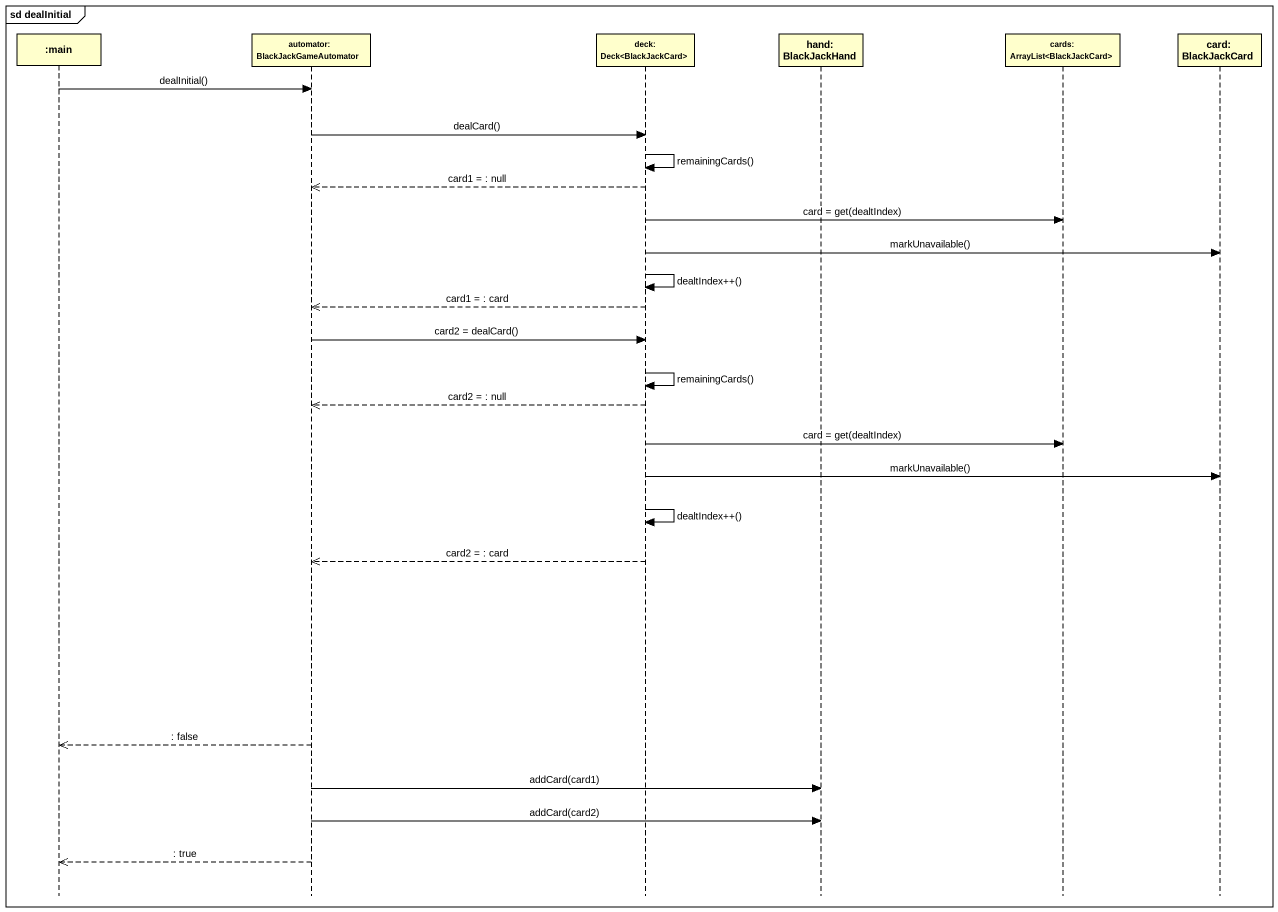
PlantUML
@startuml
mainframe sd dealInitial
hide footbox
participant ":main" as main
participant "automator: BlackJackGameAutomator" as automator
participant "deck: Deck<BlackJackCard>" as deck_Deck_BlackJackCard
participant "hand: BlackJackHand" as hand_BlackJackHand
participant "cards: ArrayList<BlackJackCard>" as cards_ArrayList
participant "card: BlackJackCard" as card_BlackJackCard

main -> automator : dealInitial()
automator -> deck_Deck_BlackJackCard : dealCard()
deck_Deck_BlackJackCard -> deck_Deck_BlackJackCard : remainingCards()
deck_Deck_BlackJackCard -->> automator : card1 = : null
deck_Deck_BlackJackCard -> cards_ArrayList : card = get(dealtIndex)
deck_Deck_BlackJackCard -> card_BlackJackCard : markUnavailable()
deck_Deck_BlackJackCard -> deck_Deck_BlackJackCard : dealtIndex++()
deck_Deck_BlackJackCard -->> automator : card1 = : card
automator -> deck_Deck_BlackJackCard : card2 = dealCard()
deck_Deck_BlackJackCard -> deck_Deck_BlackJackCard : remainingCards()
deck_Deck_BlackJackCard -->> automator : card2 = : null
deck_Deck_BlackJackCard -> cards_ArrayList : card = get(dealtIndex)
deck_Deck_BlackJackCard -> card_BlackJackCard : markUnavailable()
deck_Deck_BlackJackCard -> deck_Deck_BlackJackCard : dealtIndex++()
deck_Deck_BlackJackCard -->> automator : card2 = : card
automator -->> main : : false
automator -> hand_BlackJackHand : addCard(card1)
automator -> hand_BlackJackHand : addCard(card2)
automator -->> main : : true
@enduml
